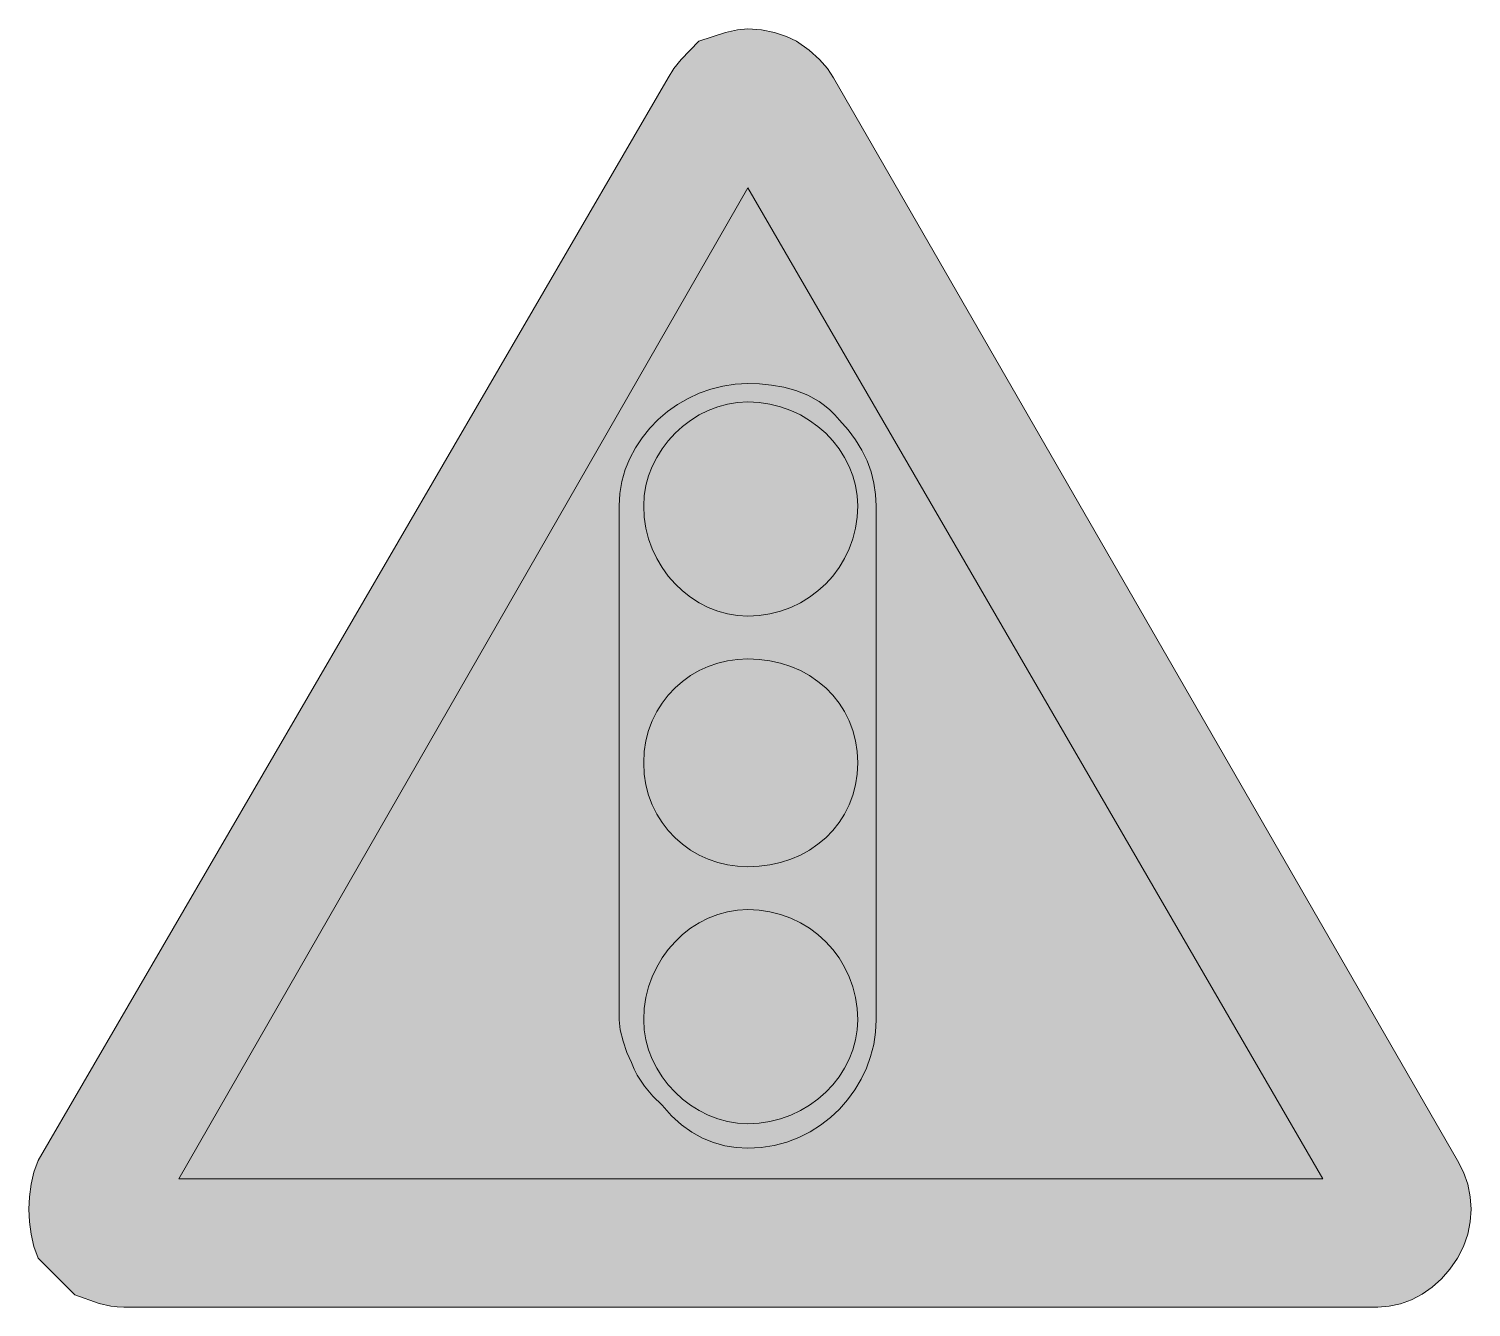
# Model space of a CAD drawing. Header units: metres. Extents: x 143 to 426, y 10 to 261.
import ezdxf

# ---------------------------------------------------------------- set-up
doc = ezdxf.new("R2010")
doc.units = ezdxf.units.M
for name, color, linetype, true_color in [('FILL_BLACK_000000', 7, 'Continuous', 0x000000), ('FILL_LIME_00FF00', 7, 'Continuous', 0x00ff00), ('FILL_RED_FF0000', 7, 'Continuous', 0xff0000), ('FILL_WHITE_FFFFFF', 7, 'Continuous', 0xffffff), ('FILL_YELLOW_FFFF00', 7, 'Continuous', 0xffff00)]:
    doc.layers.add(name, color=color, linetype=linetype, true_color=true_color)

msp = doc.modelspace()

# ---------------------------------------------------------------- hatches: boundary and pattern name
at = {"layer": 'FILL_BLACK_000000', "true_color": 0x000000}
h = msp.add_hatch(color=7, dxfattribs=at)
h.dxf.hatch_style = 1
h.paths.add_polyline_path([(258.83, 169.96), (259.23, 172.34), (259.88, 174.64), (260.77, 176.84), (261.88, 178.94), (263.18, 180.91), (264.68, 182.76), (266.34, 184.47), (268.16, 186.02), (270.12, 187.41), (272.2, 188.61), (274.38, 189.63), (276.66, 190.44), (279.02, 191.03), (281.43, 191.4), (283.89, 191.52), (286.19, 191.46), (288.56, 191.24), (290.96, 190.82), (293.34, 190.17), (295.67, 189.23), (297.9, 187.98), (298.96, 187.21), (299.98, 186.35), (300.96, 185.39), (301.89, 184.32), (303.58, 182.47), (305.04, 180.51), (306.28, 178.48), (307.29, 176.37), (308.08, 174.21), (308.64, 172), (308.98, 169.77), (309.09, 167.52), (309.09, 66.72), (308.97, 64.26), (308.6, 61.85), (308, 59.49), (307.18, 57.21), (306.15, 55.03), (304.91, 52.95), (303.49, 50.99), (301.89, 49.17), (300.12, 47.51), (298.19, 46.01), (296.12, 44.71), (293.9, 43.6), (291.56, 42.71), (289.11, 42.06), (286.55, 41.66), (283.89, 41.52), (281.64, 41.63), (279.41, 41.99), (277.2, 42.6), (275.04, 43.47), (272.93, 44.63), (270.9, 46.08), (268.94, 47.84), (267.09, 49.92), (265.31, 51.74), (263.64, 53.67), (262.2, 55.83), (261.59, 57.02), (261.09, 58.32), (260.21, 60.31), (259.44, 62.52), (258.9, 64.73), (258.69, 66.72), (258.69, 167.52), (258.83, 169.96)])
at = {"layer": 'FILL_LIME_00FF00', "true_color": 0x00ff00}
h = msp.add_hatch(color=7, dxfattribs=at)
h.dxf.hatch_style = 1
h.paths.add_polyline_path([(305.38, 64.71), (305.05, 62.74), (304.52, 60.83), (303.8, 58.98), (302.9, 57.2), (301.82, 55.52), (300.58, 53.94), (299.19, 52.47), (297.66, 51.13), (296, 49.93), (294.22, 48.88), (292.33, 47.99), (290.34, 47.28), (288.26, 46.75), (286.11, 46.43), (283.89, 46.32), (281.88, 46.43), (279.91, 46.75), (278, 47.28), (276.15, 47.99), (274.37, 48.88), (272.69, 49.93), (271.11, 51.13), (269.64, 52.47), (268.3, 53.94), (267.1, 55.52), (266.05, 57.2), (265.16, 58.98), (264.45, 60.83), (263.92, 62.74), (263.6, 64.71), (263.49, 66.72), (263.6, 68.94), (263.92, 71.09), (264.45, 73.17), (265.16, 75.16), (266.05, 77.05), (267.1, 78.83), (268.3, 80.49), (269.64, 82.02), (271.11, 83.41), (272.69, 84.65), (274.37, 85.73), (276.15, 86.63), (278, 87.35), (279.91, 87.88), (281.88, 88.21), (283.89, 88.32), (286.11, 88.21), (288.26, 87.88), (290.34, 87.35), (292.33, 86.63), (294.22, 85.73), (296, 84.65), (297.66, 83.41), (299.19, 82.02), (300.58, 80.49), (301.82, 78.83), (302.9, 77.05), (303.8, 75.16), (304.52, 73.17), (305.05, 71.09), (305.38, 68.94), (305.49, 66.72), (305.38, 64.71)])
at = {"layer": 'FILL_RED_FF0000', "true_color": 0xff0000}
h = msp.add_hatch(color=7, dxfattribs=at)
h.dxf.hatch_style = 1
h.paths.add_polyline_path([(424.27, 36.82), (425.12, 34.43), (425.62, 31.99), (425.79, 29.52), (425.62, 27.05), (425.12, 24.61), (424.27, 22.22), (423.09, 19.92), (421.63, 17.78), (419.98, 15.89), (418.15, 14.25), (416.19, 12.87), (414.11, 11.78), (411.95, 10.98), (409.74, 10.49), (407.49, 10.32), (161.49, 10.32), (160.19, 10.37), (158.98, 10.53), (156.69, 11.07), (151.89, 12.72), (144.69, 19.92), (143.9, 22.22), (143.34, 24.61), (143, 27.05), (142.89, 29.52), (143, 31.99), (143.34, 34.43), (143.9, 36.82), (144.69, 39.12), (268.29, 251.52), (269.4, 253.32), (270.84, 255.12), (274.29, 258.72), (279.54, 260.37), (281.88, 260.91), (283.89, 261.12), (286.57, 260.91), (289.14, 260.37), (291.48, 259.6), (293.49, 258.72), (295.97, 256.92), (297.99, 255.12), (299.57, 253.32), (300.69, 251.52), (423.09, 39.12), (424.27, 36.82)])
h = msp.add_hatch(color=7, dxfattribs=at)
h.dxf.hatch_style = 1
h.paths.add_polyline_path([(305.38, 165.3), (305.05, 163.15), (304.52, 161.07), (303.8, 159.08), (302.9, 157.19), (301.82, 155.41), (300.58, 153.75), (299.19, 152.22), (297.66, 150.83), (296, 149.59), (294.22, 148.51), (292.33, 147.61), (290.34, 146.89), (288.26, 146.36), (286.11, 146.03), (283.89, 145.92), (281.88, 146.03), (279.91, 146.36), (278, 146.89), (276.15, 147.61), (274.37, 148.51), (272.69, 149.59), (271.11, 150.83), (269.64, 152.22), (268.3, 153.75), (267.1, 155.41), (266.05, 157.19), (265.16, 159.08), (264.45, 161.07), (263.92, 163.15), (263.6, 165.3), (263.49, 167.52), (263.6, 169.53), (263.92, 171.5), (264.45, 173.41), (265.16, 175.26), (266.05, 177.04), (267.1, 178.72), (268.3, 180.3), (269.64, 181.77), (271.11, 183.11), (272.69, 184.31), (274.37, 185.36), (276.15, 186.25), (278, 186.96), (279.91, 187.49), (281.88, 187.81), (283.89, 187.92), (286.11, 187.81), (288.26, 187.49), (290.34, 186.96), (292.33, 186.25), (294.22, 185.36), (296, 184.31), (297.66, 183.11), (299.19, 181.77), (300.58, 180.3), (301.82, 178.72), (302.9, 177.04), (303.8, 175.26), (304.52, 173.41), (305.05, 171.5), (305.38, 169.53), (305.49, 167.52), (305.38, 165.3)])
at = {"layer": 'FILL_WHITE_FFFFFF', "true_color": 0xffffff}
h = msp.add_hatch(color=7, dxfattribs=at)
h.dxf.hatch_style = 1
h.paths.add_polyline_path([(283.89, 229.92), (396.69, 35.52), (172.29, 35.52), (283.89, 229.92)])
at = {"layer": 'FILL_YELLOW_FFFF00', "true_color": 0xffff00}
h = msp.add_hatch(color=7, dxfattribs=at)
h.dxf.hatch_style = 1
h.paths.add_polyline_path([(305.38, 114.91), (305.05, 112.8), (304.52, 110.78), (303.8, 108.87), (302.9, 107.07), (301.82, 105.39), (300.58, 103.84), (299.19, 102.42), (297.66, 101.14), (296, 100.01), (294.22, 99.03), (292.33, 98.22), (290.34, 97.57), (288.26, 97.1), (286.11, 96.82), (283.89, 96.72), (281.88, 96.82), (279.91, 97.1), (278, 97.57), (276.15, 98.22), (274.37, 99.03), (272.69, 100.01), (271.11, 101.14), (269.64, 102.42), (268.3, 103.84), (267.1, 105.39), (266.05, 107.07), (265.16, 108.87), (264.45, 110.78), (263.92, 112.8), (263.6, 114.91), (263.49, 117.12), (263.6, 119.33), (263.92, 121.44), (264.45, 123.46), (265.16, 125.37), (266.05, 127.17), (267.1, 128.85), (268.3, 130.4), (269.64, 131.82), (271.11, 133.1), (272.69, 134.23), (274.37, 135.21), (276.15, 136.02), (278, 136.67), (279.91, 137.14), (281.88, 137.42), (283.89, 137.52), (286.11, 137.42), (288.26, 137.14), (290.34, 136.67), (292.33, 136.02), (294.22, 135.21), (296, 134.23), (297.66, 133.1), (299.19, 131.82), (300.58, 130.4), (301.82, 128.85), (302.9, 127.17), (303.8, 125.37), (304.52, 123.46), (305.05, 121.44), (305.38, 119.33), (305.49, 117.12), (305.38, 114.91)])

# ---------------------------------------------------------------- linework, layer by layer
at = {"layer": 'FILL_BLACK_000000', "lineweight": 0, "true_color": 0x000000}
msp.add_lwpolyline([(258.83, 169.96), (259.23, 172.34), (259.88, 174.64), (260.77, 176.84), (261.88, 178.94), (263.18, 180.91), (264.68, 182.76), (266.34, 184.47), (268.16, 186.02), (270.12, 187.41), (272.2, 188.61), (274.38, 189.63), (276.66, 190.44), (279.02, 191.03), (281.43, 191.4), (283.89, 191.52), (286.19, 191.46), (288.56, 191.24), (290.96, 190.82), (293.34, 190.17), (295.67, 189.23), (297.9, 187.98), (298.96, 187.21), (299.98, 186.35), (300.96, 185.39), (301.89, 184.32), (303.58, 182.47), (305.04, 180.51), (306.28, 178.48), (307.29, 176.37), (308.08, 174.21), (308.64, 172), (308.98, 169.77), (309.09, 167.52), (309.09, 66.72), (308.97, 64.26), (308.6, 61.85), (308, 59.49), (307.18, 57.21), (306.15, 55.03), (304.91, 52.95), (303.49, 50.99), (301.89, 49.17), (300.12, 47.51), (298.19, 46.01), (296.12, 44.71), (293.9, 43.6), (291.56, 42.71), (289.11, 42.06), (286.55, 41.66), (283.89, 41.52), (281.64, 41.63), (279.41, 41.99), (277.2, 42.6), (275.04, 43.47), (272.93, 44.63), (270.9, 46.08), (268.94, 47.84), (267.09, 49.92), (265.31, 51.74), (263.64, 53.67), (262.2, 55.83), (261.59, 57.02), (261.09, 58.32), (260.21, 60.31), (259.44, 62.52), (258.9, 64.73), (258.69, 66.72), (258.69, 167.52)], close=True, dxfattribs=at)
at = {"layer": 'FILL_LIME_00FF00', "lineweight": 0, "true_color": 0x00ff00}
msp.add_lwpolyline([(305.38, 64.71), (305.05, 62.74), (304.52, 60.83), (303.8, 58.98), (302.9, 57.2), (301.82, 55.52), (300.58, 53.94), (299.19, 52.47), (297.66, 51.13), (296, 49.93), (294.22, 48.88), (292.33, 47.99), (290.34, 47.28), (288.26, 46.75), (286.11, 46.43), (283.89, 46.32), (281.88, 46.43), (279.91, 46.75), (278, 47.28), (276.15, 47.99), (274.37, 48.88), (272.69, 49.93), (271.11, 51.13), (269.64, 52.47), (268.3, 53.94), (267.1, 55.52), (266.05, 57.2), (265.16, 58.98), (264.45, 60.83), (263.92, 62.74), (263.6, 64.71), (263.49, 66.72), (263.6, 68.94), (263.92, 71.09), (264.45, 73.17), (265.16, 75.16), (266.05, 77.05), (267.1, 78.83), (268.3, 80.49), (269.64, 82.02), (271.11, 83.41), (272.69, 84.65), (274.37, 85.73), (276.15, 86.63), (278, 87.35), (279.91, 87.88), (281.88, 88.21), (283.89, 88.32), (286.11, 88.21), (288.26, 87.88), (290.34, 87.35), (292.33, 86.63), (294.22, 85.73), (296, 84.65), (297.66, 83.41), (299.19, 82.02), (300.58, 80.49), (301.82, 78.83), (302.9, 77.05), (303.8, 75.16), (304.52, 73.17), (305.05, 71.09), (305.38, 68.94), (305.49, 66.72)], close=True, dxfattribs=at)
at = {"layer": 'FILL_RED_FF0000', "lineweight": 0, "true_color": 0xff0000}
for points in [[(424.27, 36.82), (425.12, 34.43), (425.62, 31.99), (425.79, 29.52), (425.62, 27.05), (425.12, 24.61), (424.27, 22.22), (423.09, 19.92), (421.63, 17.78), (419.98, 15.89), (418.15, 14.25), (416.19, 12.87), (414.11, 11.78), (411.95, 10.98), (409.74, 10.49), (407.49, 10.32), (161.49, 10.32), (160.19, 10.37), (158.98, 10.53), (156.69, 11.07), (151.89, 12.72), (144.69, 19.92), (143.9, 22.22), (143.34, 24.61), (143, 27.05), (142.89, 29.52), (143, 31.99), (143.34, 34.43), (143.9, 36.82), (144.69, 39.12), (268.29, 251.52), (269.4, 253.32), (270.84, 255.12), (274.29, 258.72), (279.54, 260.37), (281.88, 260.91), (283.89, 261.12), (286.57, 260.91), (289.14, 260.37), (291.48, 259.6), (293.49, 258.72), (295.97, 256.92), (297.99, 255.12), (299.57, 253.32), (300.69, 251.52), (423.09, 39.12)], [(305.38, 165.3), (305.05, 163.15), (304.52, 161.07), (303.8, 159.08), (302.9, 157.19), (301.82, 155.41), (300.58, 153.75), (299.19, 152.22), (297.66, 150.83), (296, 149.59), (294.22, 148.51), (292.33, 147.61), (290.34, 146.89), (288.26, 146.36), (286.11, 146.03), (283.89, 145.92), (281.88, 146.03), (279.91, 146.36), (278, 146.89), (276.15, 147.61), (274.37, 148.51), (272.69, 149.59), (271.11, 150.83), (269.64, 152.22), (268.3, 153.75), (267.1, 155.41), (266.05, 157.19), (265.16, 159.08), (264.45, 161.07), (263.92, 163.15), (263.6, 165.3), (263.49, 167.52), (263.6, 169.53), (263.92, 171.5), (264.45, 173.41), (265.16, 175.26), (266.05, 177.04), (267.1, 178.72), (268.3, 180.3), (269.64, 181.77), (271.11, 183.11), (272.69, 184.31), (274.37, 185.36), (276.15, 186.25), (278, 186.96), (279.91, 187.49), (281.88, 187.81), (283.89, 187.92), (286.11, 187.81), (288.26, 187.49), (290.34, 186.96), (292.33, 186.25), (294.22, 185.36), (296, 184.31), (297.66, 183.11), (299.19, 181.77), (300.58, 180.3), (301.82, 178.72), (302.9, 177.04), (303.8, 175.26), (304.52, 173.41), (305.05, 171.5), (305.38, 169.53), (305.49, 167.52)]]:
    msp.add_lwpolyline(points, close=True, dxfattribs=at)
at = {"layer": 'FILL_WHITE_FFFFFF', "lineweight": 0, "true_color": 0xff0000}
msp.add_lwpolyline([(283.89, 229.92), (396.69, 35.52), (172.29, 35.52)], close=True, dxfattribs=at)
at = {"layer": 'FILL_YELLOW_FFFF00', "lineweight": 0, "true_color": 0xffff00}
msp.add_lwpolyline([(305.38, 114.91), (305.05, 112.8), (304.52, 110.78), (303.8, 108.87), (302.9, 107.07), (301.82, 105.39), (300.58, 103.84), (299.19, 102.42), (297.66, 101.14), (296, 100.01), (294.22, 99.03), (292.33, 98.22), (290.34, 97.57), (288.26, 97.1), (286.11, 96.82), (283.89, 96.72), (281.88, 96.82), (279.91, 97.1), (278, 97.57), (276.15, 98.22), (274.37, 99.03), (272.69, 100.01), (271.11, 101.14), (269.64, 102.42), (268.3, 103.84), (267.1, 105.39), (266.05, 107.07), (265.16, 108.87), (264.45, 110.78), (263.92, 112.8), (263.6, 114.91), (263.49, 117.12), (263.6, 119.33), (263.92, 121.44), (264.45, 123.46), (265.16, 125.37), (266.05, 127.17), (267.1, 128.85), (268.3, 130.4), (269.64, 131.82), (271.11, 133.1), (272.69, 134.23), (274.37, 135.21), (276.15, 136.02), (278, 136.67), (279.91, 137.14), (281.88, 137.42), (283.89, 137.52), (286.11, 137.42), (288.26, 137.14), (290.34, 136.67), (292.33, 136.02), (294.22, 135.21), (296, 134.23), (297.66, 133.1), (299.19, 131.82), (300.58, 130.4), (301.82, 128.85), (302.9, 127.17), (303.8, 125.37), (304.52, 123.46), (305.05, 121.44), (305.38, 119.33), (305.49, 117.12)], close=True, dxfattribs=at)

doc.saveas('drawing.dxf')
